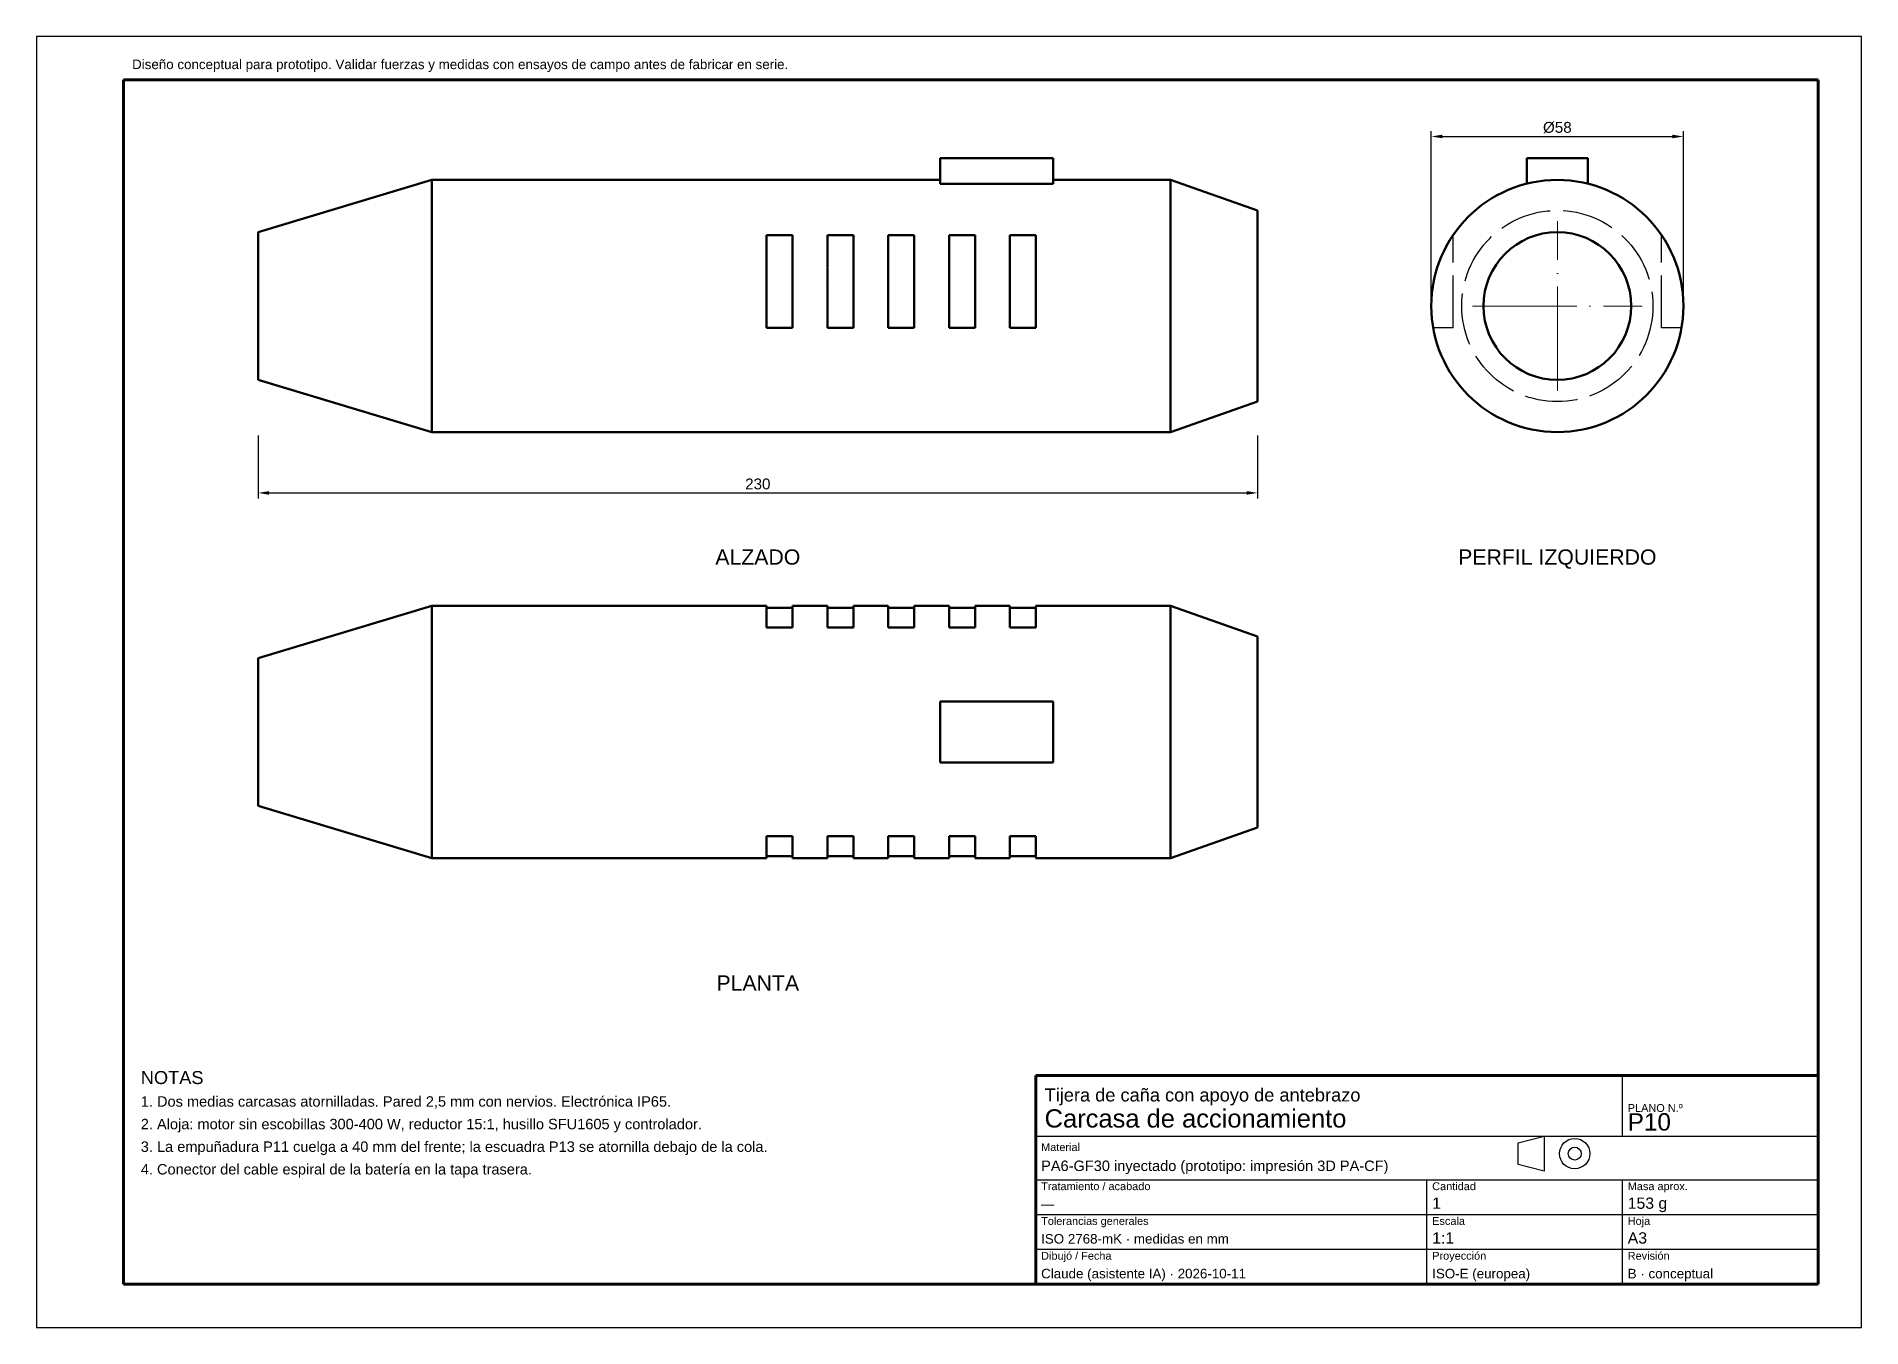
# Model space of a CAD drawing. Header units: millimetres. Extents: x 0 to 420, y 0 to 297.
import ezdxf
from ezdxf.enums import TextEntityAlignment as Align

# ---------------------------------------------------------------- set-up
doc = ezdxf.new("R2010")
doc.units = ezdxf.units.MM
doc.linetypes.add('ACAD_ISO02W100', pattern=[15, 12, -3])
doc.linetypes.add('ACAD_ISO04W100', pattern=[30, 24, -3, 0, -3])
for name, color, linetype, lineweight in [('COTAS', 4, 'Continuous', 18), ('EJES', 1, 'ACAD_ISO04W100', 18), ('MARCO', 7, 'Continuous', 70), ('OCULTAS', 8, 'ACAD_ISO02W100', 25), ('TEXTO', 7, 'Continuous', 25), ('VISIBLE', 7, 'Continuous', 50)]:
    doc.layers.add(name, color=color, linetype=linetype, lineweight=lineweight)
doc.styles.get("Standard").update_dxf_attribs({"font": 'arial.ttf'})
doc.dimstyles.new('ISO25', dxfattribs={"dimtxt": 2.5, "dimasz": 2.5, "dimexe": 1.25, "dimexo": 0.8, "dimgap": 0.8, "dimtad": 1, "dimdec": 1, "dimtxsty": 'Standard', "dimcen": 2.5, "dimclrd": 4, "dimclre": 4, "dimclrt": 7, "dimazin": 3, "dimtfac": 1, "dimtmove": 0, "dimatfit": 3})

msp = doc.modelspace()

# ---------------------------------------------------------------- linework, layer by layer
at = {"layer": 'EJES'}
for p, q in [((350, 215.5), (350, 254.5)), ((330.5, 235), (369.5, 235))]:
    msp.add_line(p, q, dxfattribs=at)
at = {"layer": 'MARCO'}
for p, q in [((410, 287), (20, 287)), ((20, 287), (20, 10)), ((410, 10), (410, 287)), ((410, 58), (230, 58)), ((230, 58), (230, 10)), ((410, 10), (410, 58)), ((20, 10), (410, 10)), ((230, 10), (410, 10))]:
    msp.add_line(p, q, dxfattribs=at)
at = {"layer": 'OCULTAS'}
for p, q in [((208, 263.14), (208, 269)), ((208, 269), (234, 269)), ((234, 263.14), (234, 269)), ((357, 269), (343, 269)), ((343, 263.14), (343, 269)), ((357, 263.14), (357, 269)), ((208, 263.14), (234, 263.14)), ((168, 251.28), (174, 251.28)), ((168, 230), (168, 251.28)), ((168, 230), (168, 251.28)), ((174, 230), (174, 251.28)), ((174, 230), (174, 251.28)), ((182, 251.28), (188, 251.28)), ((182, 230), (182, 251.28)), ((182, 230), (182, 251.28)), ((188, 230), (188, 251.28)), ((188, 230), (188, 251.28)), ((196, 251.28), (202, 251.28)), ((196, 230), (196, 251.28)), ((196, 230), (196, 251.28)), ((202, 230), (202, 251.28)), ((202, 230), (202, 251.28)), ((210, 251.28), (216, 251.28)), ((210, 230), (210, 251.28)), ((210, 230), (210, 251.28)), ((216, 230), (216, 251.28)), ((216, 230), (216, 251.28)), ((224, 251.28), (230, 251.28)), ((224, 230), (224, 251.28)), ((224, 230), (224, 251.28)), ((230, 230), (230, 251.28)), ((230, 230), (230, 251.28)), ((326, 230), (326, 251.28)), ((326, 230), (326, 251.28)), ((326, 230), (326, 251.28)), ((326, 230), (326, 251.28)), ((326, 230), (326, 251.28)), ((326, 230), (326, 251.28)), ((326, 230), (326, 251.28)), ((326, 230), (326, 251.28)), ((326, 230), (326, 251.28)), ((326, 230), (326, 251.28)), ((374, 230), (374, 251.28)), ((374, 230), (374, 251.28)), ((374, 230), (374, 251.28)), ((374, 230), (374, 251.28)), ((374, 230), (374, 251.28)), ((374, 230), (374, 251.28)), ((374, 230), (374, 251.28)), ((374, 230), (374, 251.28)), ((374, 230), (374, 251.28)), ((374, 230), (374, 251.28)), ((168, 230), (174, 230)), ((168, 230), (174, 230)), ((168, 230), (174, 230)), ((182, 230), (188, 230)), ((182, 230), (188, 230)), ((182, 230), (188, 230)), ((196, 230), (202, 230)), ((196, 230), (202, 230)), ((196, 230), (202, 230)), ((210, 230), (216, 230)), ((210, 230), (216, 230)), ((210, 230), (216, 230)), ((224, 230), (230, 230)), ((224, 230), (230, 230)), ((224, 230), (230, 230)), ((326, 230), (321.43, 230)), ((326, 230), (321.43, 230)), ((326, 230), (321.43, 230)), ((326, 230), (321.43, 230)), ((326, 230), (321.43, 230)), ((326, 230), (321.43, 230)), ((326, 230), (321.43, 230)), ((326, 230), (321.43, 230)), ((326, 230), (321.43, 230)), ((326, 230), (321.43, 230)), ((378.57, 230), (374, 230)), ((378.57, 230), (374, 230)), ((378.57, 230), (374, 230)), ((378.57, 230), (374, 230)), ((378.57, 230), (374, 230)), ((378.57, 230), (374, 230)), ((378.57, 230), (374, 230)), ((378.57, 230), (374, 230)), ((378.57, 230), (374, 230)), ((378.57, 230), (374, 230)), ((168, 161), (168, 165.57)), ((174, 161), (174, 165.57)), ((182, 161), (182, 165.57)), ((188, 161), (188, 165.57)), ((196, 161), (196, 165.57)), ((202, 161), (202, 165.57)), ((210, 161), (210, 165.57)), ((216, 161), (216, 165.57)), ((224, 161), (224, 165.57)), ((230, 161), (230, 165.57)), ((168, 161), (174, 161)), ((182, 161), (188, 161)), ((196, 161), (202, 161)), ((210, 161), (216, 161)), ((224, 161), (230, 161)), ((208, 144), (234, 144)), ((208, 130), (234, 130)), ((168, 108.43), (168, 113)), ((168, 113), (174, 113)), ((174, 108.43), (174, 113)), ((182, 108.43), (182, 113)), ((182, 113), (188, 113)), ((188, 108.43), (188, 113)), ((196, 108.43), (196, 113)), ((196, 113), (202, 113)), ((202, 108.43), (202, 113)), ((210, 108.43), (210, 113)), ((210, 113), (216, 113)), ((216, 108.43), (216, 113)), ((224, 108.43), (224, 113)), ((224, 113), (230, 113)), ((230, 108.43), (230, 113))]:
    msp.add_line(p, q, dxfattribs=at)
for radius in [29, 22]:
    msp.add_circle((350, 235), radius, dxfattribs=at)
for start, end in [(-283.968, -256.032), (-283.968, -256.032), (-214.1484, -170.0718), (-214.1484, -170.0718), (-214.1484, -170.0718), (-214.1484, -170.0718), (-214.1484, -170.0718), (-214.1484, -170.0718), (-214.1484, -170.0718), (-214.1484, -170.0718), (-214.1484, -170.0718), (-214.1484, -170.0718), (-369.9282, -325.8516), (-369.9282, -325.8516), (-369.9282, -325.8516), (-369.9282, -325.8516), (-369.9282, -325.8516), (-369.9282, -325.8516), (-369.9282, -325.8516), (-369.9282, -325.8516), (-369.9282, -325.8516), (-369.9282, -325.8516)]:
    msp.add_arc((350, 235), 29, start, end, dxfattribs=at)
for points, degree in [([(91, 206), (91, 206.73), (91, 208.87), (91, 212.33), (91, 216.92), (91, 222.42), (91, 228.55), (91, 235), (91, 241.45), (91, 247.58), (91, 253.08), (91, 257.67), (91, 261.13), (91, 263.27), (91, 264)], 1), ([(208, 263.14), (208, 263.26), (208, 263.37), (208, 263.47), (208, 263.56), (208, 263.64), (208, 263.72), (208, 263.78), (208, 263.84), (208, 263.89), (208, 263.93), (208, 263.96), (208, 263.98), (208, 264), (208, 264)], 1), ([(208, 264), (208, 264), (208, 263.98), (208, 263.96), (208, 263.93), (208, 263.89), (208, 263.84), (208, 263.78), (208, 263.72), (208, 263.64), (208, 263.56), (208, 263.47), (208, 263.37), (208, 263.26), (208, 263.14)], 1), ([(234, 263.14), (234, 263.26), (234, 263.37), (234, 263.47), (234, 263.56), (234, 263.64), (234, 263.72), (234, 263.78), (234, 263.84), (234, 263.89), (234, 263.93), (234, 263.96), (234, 263.98), (234, 264), (234, 264)], 1), ([(234, 264), (234, 264), (234, 263.98), (234, 263.96), (234, 263.93), (234, 263.89), (234, 263.84), (234, 263.78), (234, 263.72), (234, 263.64), (234, 263.56), (234, 263.47), (234, 263.37), (234, 263.26), (234, 263.14)], 1), ([(261, 206), (261, 206.73), (261, 208.87), (261, 212.33), (261, 216.92), (261, 222.42), (261, 228.55), (261, 235), (261, 241.45), (261, 247.58), (261, 253.08), (261, 257.67), (261, 261.13), (261, 263.27), (261, 264)], 1), ([(281, 213), (281, 213.55), (281, 215.18), (281, 217.8), (281, 221.28), (281, 225.45), (281, 230.1), (281, 235), (281, 239.9), (281, 244.55), (281, 248.72), (281, 252.2), (281, 254.82), (281, 256.45), (281, 257)], 1), ([(51, 218), (51, 218.43), (51, 219.68), (51, 221.71), (51, 224.4), (51, 227.62), (51, 231.22), (51, 235), (51, 238.78), (51, 242.38), (51, 245.6), (51, 248.29), (51, 250.32), (51, 251.57), (51, 252)], 1), ([(91, 137), (91, 140.25), (91, 143.45), (91, 146.58), (91, 149.58), (91, 152.43), (91, 155.08), (91, 157.51), (91, 159.67), (91, 161.56), (91, 163.13), (91, 164.37), (91, 165.27), (91, 165.82), (91, 166)], 1), ([(168, 165.57), (168, 166), (168, 166)], 2), ([(174, 165.57), (174, 166), (174, 166)], 2), ([(182, 165.57), (182, 166), (182, 166)], 2), ([(188, 165.57), (188, 166), (188, 166)], 2), ([(196, 165.57), (196, 166), (196, 166)], 2), ([(202, 165.57), (202, 166), (202, 166)], 2), ([(210, 165.57), (210, 166), (210, 166)], 2), ([(216, 165.57), (216, 166), (216, 166)], 2), ([(224, 165.57), (224, 166), (224, 166)], 2), ([(230, 165.57), (230, 166), (230, 166)], 2), ([(261, 137), (261, 140.25), (261, 143.45), (261, 146.58), (261, 149.58), (261, 152.43), (261, 155.08), (261, 157.51), (261, 159.67), (261, 161.56), (261, 163.13), (261, 164.37), (261, 165.27), (261, 165.82), (261, 166)], 1), ([(281, 137), (281, 139.46), (281, 141.9), (281, 144.27), (281, 146.55), (281, 148.7), (281, 150.72), (281, 152.56), (281, 154.2), (281, 155.63), (281, 156.82), (281, 157.77), (281, 158.45), (281, 158.86), (281, 159)], 1), ([(51, 137), (51, 138.9), (51, 140.78), (51, 142.61), (51, 144.38), (51, 146.04), (51, 147.6), (51, 149.02), (51, 150.29), (51, 151.39), (51, 152.32), (51, 153.05), (51, 153.57), (51, 153.89), (51, 154)], 1), ([(208, 144), (208, 139.42), (208, 134.58), (208, 130)], 3), ([(234, 144), (234, 139.42), (234, 134.58), (234, 130)], 3), ([(51, 120), (51, 120.11), (51, 120.43), (51, 120.95), (51, 121.68), (51, 122.61), (51, 123.71), (51, 124.98), (51, 126.4), (51, 127.96), (51, 129.62), (51, 131.39), (51, 133.22), (51, 135.1), (51, 137)], 1), ([(91, 108), (91, 108.18), (91, 108.73), (91, 109.63), (91, 110.87), (91, 112.44), (91, 114.33), (91, 116.49), (91, 118.92), (91, 121.57), (91, 124.42), (91, 127.42), (91, 130.55), (91, 133.75), (91, 137)], 1), ([(261, 108), (261, 108.18), (261, 108.73), (261, 109.63), (261, 110.87), (261, 112.44), (261, 114.33), (261, 116.49), (261, 118.92), (261, 121.57), (261, 124.42), (261, 127.42), (261, 130.55), (261, 133.75), (261, 137)], 1), ([(281, 115), (281, 115.14), (281, 115.55), (281, 116.23), (281, 117.18), (281, 118.37), (281, 119.8), (281, 121.44), (281, 123.28), (281, 125.3), (281, 127.45), (281, 129.73), (281, 132.1), (281, 134.54), (281, 137)], 1), ([(168, 108), (168, 108), (168, 108.43)], 2), ([(174, 108), (174, 108), (174, 108.43)], 2), ([(182, 108), (182, 108), (182, 108.43)], 2), ([(188, 108), (188, 108), (188, 108.43)], 2), ([(196, 108), (196, 108), (196, 108.43)], 2), ([(202, 108), (202, 108), (202, 108.43)], 2), ([(210, 108), (210, 108), (210, 108.43)], 2), ([(216, 108), (216, 108), (216, 108.43)], 2), ([(224, 108), (224, 108), (224, 108.43)], 2), ([(230, 108), (230, 108), (230, 108.43)], 2)]:
    msp.add_open_spline(points, degree=degree, dxfattribs=at)
for points, degree, knots in [([(168, 230), (168, 230.79), (168, 231.58), (168, 233.16), (168, 234.76), (168, 236.35), (168, 237.94), (168, 238.73), (168, 239.52), (168, 240.3), (168, 241.08), (168, 241.86), (168, 242.63), (168, 243.39), (168, 244.16), (168, 244.91), (168, 245.65), (168, 246.39), (168, 247.12), (168, 247.83), (168, 248.55), (168, 249.24), (168, 249.94), (168, 250.61), (168, 251.28)], 2, [0, 0, 0, 0.071429, 0.071429, 0.214286, 0.214286, 0.357143, 0.357143, 0.428571, 0.428571, 0.5, 0.5, 0.571429, 0.571429, 0.642857, 0.642857, 0.714286, 0.714286, 0.785714, 0.785714, 0.857143, 0.857143, 0.928571, 0.928571, 1, 1, 1]), ([(174, 230), (174, 230.79), (174, 231.58), (174, 233.16), (174, 234.76), (174, 236.35), (174, 237.94), (174, 238.73), (174, 239.52), (174, 240.3), (174, 241.08), (174, 241.86), (174, 242.63), (174, 243.39), (174, 244.16), (174, 244.91), (174, 245.65), (174, 246.39), (174, 247.12), (174, 247.83), (174, 248.55), (174, 249.24), (174, 249.94), (174, 250.61), (174, 251.28)], 2, [0, 0, 0, 0.071429, 0.071429, 0.214286, 0.214286, 0.357143, 0.357143, 0.428571, 0.428571, 0.5, 0.5, 0.571429, 0.571429, 0.642857, 0.642857, 0.714286, 0.714286, 0.785714, 0.785714, 0.857143, 0.857143, 0.928571, 0.928571, 1, 1, 1]), ([(182, 230), (182, 230.79), (182, 231.58), (182, 233.16), (182, 234.76), (182, 236.35), (182, 237.94), (182, 238.73), (182, 239.52), (182, 240.3), (182, 241.08), (182, 241.86), (182, 242.63), (182, 243.39), (182, 244.16), (182, 244.91), (182, 245.65), (182, 246.39), (182, 247.12), (182, 247.83), (182, 248.55), (182, 249.24), (182, 249.94), (182, 250.61), (182, 251.28)], 2, [0, 0, 0, 0.071429, 0.071429, 0.214286, 0.214286, 0.357143, 0.357143, 0.428571, 0.428571, 0.5, 0.5, 0.571429, 0.571429, 0.642857, 0.642857, 0.714286, 0.714286, 0.785714, 0.785714, 0.857143, 0.857143, 0.928571, 0.928571, 1, 1, 1]), ([(188, 230), (188, 231.58), (188, 233.16), (188, 236.35), (188, 237.94), (188, 239.52), (188, 241.08), (188, 242.63), (188, 244.16), (188, 245.65), (188, 247.12), (188, 248.55), (188, 249.94), (188, 251.28)], 1, [0, 0, 0.071429, 0.142857, 0.285714, 0.357143, 0.428571, 0.5, 0.571429, 0.642857, 0.714286, 0.785714, 0.857143, 0.928571, 1, 1]), ([(196, 230), (196, 231.58), (196, 233.16), (196, 236.35), (196, 237.94), (196, 239.52), (196, 241.08), (196, 242.63), (196, 244.16), (196, 245.65), (196, 247.12), (196, 248.55), (196, 249.94), (196, 251.28)], 1, [0, 0, 0.071429, 0.142857, 0.285714, 0.357143, 0.428571, 0.5, 0.571429, 0.642857, 0.714286, 0.785714, 0.857143, 0.928571, 1, 1]), ([(202, 230), (202, 231.58), (202, 233.16), (202, 236.35), (202, 237.94), (202, 239.52), (202, 241.08), (202, 242.63), (202, 244.16), (202, 245.65), (202, 247.12), (202, 248.55), (202, 249.94), (202, 251.28)], 1, [0, 0, 0.071429, 0.142857, 0.285714, 0.357143, 0.428571, 0.5, 0.571429, 0.642857, 0.714286, 0.785714, 0.857143, 0.928571, 1, 1]), ([(210, 230), (210, 231.58), (210, 233.16), (210, 236.35), (210, 237.94), (210, 239.52), (210, 241.08), (210, 242.63), (210, 244.16), (210, 245.65), (210, 247.12), (210, 248.55), (210, 249.94), (210, 251.28)], 1, [0, 0, 0.071429, 0.142857, 0.285714, 0.357143, 0.428571, 0.5, 0.571429, 0.642857, 0.714286, 0.785714, 0.857143, 0.928571, 1, 1]), ([(216, 230), (216, 230.79), (216, 231.58), (216, 233.16), (216, 234.76), (216, 236.35), (216, 237.94), (216, 238.73), (216, 239.52), (216, 240.3), (216, 241.08), (216, 241.86), (216, 242.63), (216, 243.39), (216, 244.16), (216, 244.91), (216, 245.65), (216, 246.39), (216, 247.12), (216, 247.83), (216, 248.55), (216, 249.24), (216, 249.94), (216, 250.61), (216, 251.28)], 2, [0, 0, 0, 0.071429, 0.071429, 0.214286, 0.214286, 0.357143, 0.357143, 0.428571, 0.428571, 0.5, 0.5, 0.571429, 0.571429, 0.642857, 0.642857, 0.714286, 0.714286, 0.785714, 0.785714, 0.857143, 0.857143, 0.928571, 0.928571, 1, 1, 1]), ([(224, 230), (224, 230.79), (224, 231.58), (224, 233.16), (224, 234.76), (224, 236.35), (224, 237.94), (224, 238.73), (224, 239.52), (224, 240.3), (224, 241.08), (224, 241.86), (224, 242.63), (224, 243.39), (224, 244.16), (224, 244.91), (224, 245.65), (224, 246.39), (224, 247.12), (224, 247.83), (224, 248.55), (224, 249.24), (224, 249.94), (224, 250.61), (224, 251.28)], 2, [0, 0, 0, 0.071429, 0.071429, 0.214286, 0.214286, 0.357143, 0.357143, 0.428571, 0.428571, 0.5, 0.5, 0.571429, 0.571429, 0.642857, 0.642857, 0.714286, 0.714286, 0.785714, 0.785714, 0.857143, 0.857143, 0.928571, 0.928571, 1, 1, 1]), ([(230, 230), (230, 230.79), (230, 231.58), (230, 233.16), (230, 234.76), (230, 236.35), (230, 237.94), (230, 238.73), (230, 239.52), (230, 240.3), (230, 241.08), (230, 241.86), (230, 242.63), (230, 243.39), (230, 244.16), (230, 244.91), (230, 245.65), (230, 246.39), (230, 247.12), (230, 247.83), (230, 248.55), (230, 249.24), (230, 249.94), (230, 250.61), (230, 251.28)], 2, [0, 0, 0, 0.071429, 0.071429, 0.214286, 0.214286, 0.357143, 0.357143, 0.428571, 0.428571, 0.5, 0.5, 0.571429, 0.571429, 0.642857, 0.642857, 0.714286, 0.714286, 0.785714, 0.785714, 0.857143, 0.857143, 0.928571, 0.928571, 1, 1, 1])]:
    msp.add_open_spline(points, degree=degree, knots=knots, dxfattribs=at)
at = {"layer": 'TEXTO'}
for p, q in [((420, 297), (0, 297)), ((0, 297), (0, 0)), ((420, 0), (420, 297)), ((365, 44), (365, 58)), ((230, 44), (410, 44)), ((341, 42.5), (347, 44)), ((341, 37.5), (341, 42.5)), ((347, 44), (347, 36)), ((230, 34), (410, 34)), ((320, 10), (320, 34)), ((347, 36), (341, 37.5)), ((365, 10), (365, 34)), ((230, 26), (410, 26)), ((230, 18), (410, 18)), ((0, 0), (420, 0))]:
    msp.add_line(p, q, dxfattribs=at)
for radius in [3.5, 1.5]:
    msp.add_circle((354, 40), radius, dxfattribs=at)
at = {"layer": 'VISIBLE'}
for p, q in [((208, 263.14), (208, 269)), ((208, 269), (234, 269)), ((234, 263.14), (234, 269)), ((357, 269), (343, 269)), ((343, 263.14), (343, 269)), ((357, 263.14), (357, 269)), ((51, 252), (91, 264)), ((91, 264), (208, 264)), ((208, 263.14), (234, 263.14)), ((234, 264), (261, 264)), ((281, 257), (261, 264)), ((168, 251.28), (174, 251.28)), ((182, 251.28), (188, 251.28)), ((196, 251.28), (202, 251.28)), ((210, 251.28), (216, 251.28)), ((224, 251.28), (230, 251.28)), ((168, 230), (174, 230)), ((182, 230), (188, 230)), ((196, 230), (202, 230)), ((210, 230), (216, 230)), ((224, 230), (230, 230)), ((51, 218), (91, 206)), ((261, 206), (281, 213)), ((91, 206), (261, 206)), ((51, 154), (91, 166)), ((91, 166), (168, 166)), ((168, 165.57), (174, 165.57)), ((174, 166), (182, 166)), ((182, 165.57), (188, 165.57)), ((188, 166), (196, 166)), ((196, 165.57), (202, 165.57)), ((202, 166), (210, 166)), ((210, 165.57), (216, 165.57)), ((216, 166), (224, 166)), ((224, 165.57), (230, 165.57)), ((230, 166), (261, 166)), ((281, 159), (261, 166)), ((168, 161), (174, 161)), ((182, 161), (188, 161)), ((196, 161), (202, 161)), ((210, 161), (216, 161)), ((224, 161), (230, 161)), ((208, 130), (208, 144)), ((208, 144), (234, 144)), ((234, 130), (234, 144)), ((208, 130), (234, 130)), ((51, 120), (91, 108)), ((281, 115), (261, 108)), ((168, 113), (174, 113)), ((182, 113), (188, 113)), ((196, 113), (202, 113)), ((210, 113), (216, 113)), ((224, 113), (230, 113)), ((91, 108), (168, 108)), ((168, 108.43), (174, 108.43)), ((174, 108), (182, 108)), ((182, 108.43), (188, 108.43)), ((188, 108), (196, 108)), ((196, 108.43), (202, 108.43)), ((202, 108), (210, 108)), ((210, 108.43), (216, 108.43)), ((216, 108), (224, 108)), ((224, 108.43), (230, 108.43)), ((230, 108), (261, 108))]:
    msp.add_line(p, q, dxfattribs=at)
for radius in [29, 17]:
    msp.add_circle((350, 235), radius, dxfattribs=at)
for points in [[(91, 264), (91, 263.27), (91, 261.13), (91, 257.67), (91, 253.08), (91, 247.58), (91, 241.45), (91, 235), (91, 228.55), (91, 222.42), (91, 216.92), (91, 212.33), (91, 208.87), (91, 206.73), (91, 206)], [(261, 264), (261, 263.27), (261, 261.13), (261, 257.67), (261, 253.08), (261, 247.58), (261, 241.45), (261, 235), (261, 228.55), (261, 222.42), (261, 216.92), (261, 212.33), (261, 208.87), (261, 206.73), (261, 206)], [(281, 257), (281, 256.45), (281, 254.82), (281, 252.2), (281, 248.72), (281, 244.55), (281, 239.9), (281, 235), (281, 230.1), (281, 225.45), (281, 221.28), (281, 217.8), (281, 215.18), (281, 213.55), (281, 213)], [(51, 252), (51, 251.57), (51, 250.32), (51, 248.29), (51, 245.6), (51, 242.38), (51, 238.78), (51, 235), (51, 231.22), (51, 227.62), (51, 224.4), (51, 221.71), (51, 219.68), (51, 218.43), (51, 218)], [(91, 166), (91, 165.27), (91, 163.13), (91, 159.67), (91, 155.08), (91, 149.58), (91, 143.45), (91, 137), (91, 130.55), (91, 124.42), (91, 118.92), (91, 114.33), (91, 110.87), (91, 108.73), (91, 108)], [(168, 166), (168, 165.97), (168, 165.89), (168, 165.76), (168, 165.58), (168, 165.35), (168, 165.06), (168, 164.72), (168, 164.33), (168, 163.9), (168, 163.41), (168, 162.88), (168, 162.3), (168, 161.67), (168, 161)], [(174, 166), (174, 165.97), (174, 165.89), (174, 165.76), (174, 165.58), (174, 165.35), (174, 165.06), (174, 164.72), (174, 164.33), (174, 163.9), (174, 163.41), (174, 162.88), (174, 162.3), (174, 161.67), (174, 161)], [(182, 166), (182, 165.97), (182, 165.89), (182, 165.76), (182, 165.58), (182, 165.35), (182, 165.06), (182, 164.72), (182, 164.33), (182, 163.9), (182, 163.41), (182, 162.88), (182, 162.3), (182, 161.67), (182, 161)], [(188, 166), (188, 165.97), (188, 165.89), (188, 165.76), (188, 165.58), (188, 165.35), (188, 165.06), (188, 164.72), (188, 164.33), (188, 163.9), (188, 163.41), (188, 162.88), (188, 162.3), (188, 161.67), (188, 161)], [(196, 166), (196, 165.97), (196, 165.89), (196, 165.76), (196, 165.58), (196, 165.35), (196, 165.06), (196, 164.72), (196, 164.33), (196, 163.9), (196, 163.41), (196, 162.88), (196, 162.3), (196, 161.67), (196, 161)], [(202, 166), (202, 165.97), (202, 165.89), (202, 165.76), (202, 165.58), (202, 165.35), (202, 165.06), (202, 164.72), (202, 164.33), (202, 163.9), (202, 163.41), (202, 162.88), (202, 162.3), (202, 161.67), (202, 161)], [(210, 166), (210, 165.97), (210, 165.89), (210, 165.76), (210, 165.58), (210, 165.35), (210, 165.06), (210, 164.72), (210, 164.33), (210, 163.9), (210, 163.41), (210, 162.88), (210, 162.3), (210, 161.67), (210, 161)], [(216, 166), (216, 165.97), (216, 165.89), (216, 165.76), (216, 165.58), (216, 165.35), (216, 165.06), (216, 164.72), (216, 164.33), (216, 163.9), (216, 163.41), (216, 162.88), (216, 162.3), (216, 161.67), (216, 161)], [(224, 166), (224, 165.97), (224, 165.89), (224, 165.76), (224, 165.58), (224, 165.35), (224, 165.06), (224, 164.72), (224, 164.33), (224, 163.9), (224, 163.41), (224, 162.88), (224, 162.3), (224, 161.67), (224, 161)], [(230, 166), (230, 165.97), (230, 165.89), (230, 165.76), (230, 165.58), (230, 165.35), (230, 165.06), (230, 164.72), (230, 164.33), (230, 163.9), (230, 163.41), (230, 162.88), (230, 162.3), (230, 161.67), (230, 161)], [(261, 166), (261, 165.27), (261, 163.13), (261, 159.67), (261, 155.08), (261, 149.58), (261, 143.45), (261, 137), (261, 130.55), (261, 124.42), (261, 118.92), (261, 114.33), (261, 110.87), (261, 108.73), (261, 108)], [(281, 159), (281, 158.45), (281, 156.82), (281, 154.2), (281, 150.72), (281, 146.55), (281, 141.9), (281, 137), (281, 132.1), (281, 127.45), (281, 123.28), (281, 119.8), (281, 117.18), (281, 115.55), (281, 115)], [(51, 154), (51, 153.57), (51, 152.32), (51, 150.29), (51, 147.6), (51, 144.38), (51, 140.78), (51, 137), (51, 133.22), (51, 129.62), (51, 126.4), (51, 123.71), (51, 121.68), (51, 120.43), (51, 120)], [(168, 113), (168, 112.33), (168, 111.7), (168, 111.12), (168, 110.59), (168, 110.1), (168, 109.67), (168, 109.28), (168, 108.94), (168, 108.65), (168, 108.42), (168, 108.24), (168, 108.11), (168, 108.03), (168, 108)], [(174, 113), (174, 112.33), (174, 111.7), (174, 111.12), (174, 110.59), (174, 110.1), (174, 109.67), (174, 109.28), (174, 108.94), (174, 108.65), (174, 108.42), (174, 108.24), (174, 108.11), (174, 108.03), (174, 108)], [(182, 113), (182, 112.33), (182, 111.7), (182, 111.12), (182, 110.59), (182, 110.1), (182, 109.67), (182, 109.28), (182, 108.94), (182, 108.65), (182, 108.42), (182, 108.24), (182, 108.11), (182, 108.03), (182, 108)], [(188, 113), (188, 112.33), (188, 111.7), (188, 111.12), (188, 110.59), (188, 110.1), (188, 109.67), (188, 109.28), (188, 108.94), (188, 108.65), (188, 108.42), (188, 108.24), (188, 108.11), (188, 108.03), (188, 108)], [(196, 113), (196, 112.33), (196, 111.7), (196, 111.12), (196, 110.59), (196, 110.1), (196, 109.67), (196, 109.28), (196, 108.94), (196, 108.65), (196, 108.42), (196, 108.24), (196, 108.11), (196, 108.03), (196, 108)], [(202, 113), (202, 112.33), (202, 111.7), (202, 111.12), (202, 110.59), (202, 110.1), (202, 109.67), (202, 109.28), (202, 108.94), (202, 108.65), (202, 108.42), (202, 108.24), (202, 108.11), (202, 108.03), (202, 108)], [(210, 113), (210, 112.33), (210, 111.7), (210, 111.12), (210, 110.59), (210, 110.1), (210, 109.67), (210, 109.28), (210, 108.94), (210, 108.65), (210, 108.42), (210, 108.24), (210, 108.11), (210, 108.03), (210, 108)], [(216, 113), (216, 112.33), (216, 111.7), (216, 111.12), (216, 110.59), (216, 110.1), (216, 109.67), (216, 109.28), (216, 108.94), (216, 108.65), (216, 108.42), (216, 108.24), (216, 108.11), (216, 108.03), (216, 108)], [(224, 113), (224, 112.33), (224, 111.7), (224, 111.12), (224, 110.59), (224, 110.1), (224, 109.67), (224, 109.28), (224, 108.94), (224, 108.65), (224, 108.42), (224, 108.24), (224, 108.11), (224, 108.03), (224, 108)], [(230, 113), (230, 112.33), (230, 111.7), (230, 111.12), (230, 110.59), (230, 110.1), (230, 109.67), (230, 109.28), (230, 108.94), (230, 108.65), (230, 108.42), (230, 108.24), (230, 108.11), (230, 108.03), (230, 108)]]:
    msp.add_open_spline(points, degree=1, dxfattribs=at)
for points in [[(168, 251.28), (168, 249.94), (168, 248.55), (168, 247.12), (168, 245.65), (168, 244.16), (168, 242.63), (168, 241.08), (168, 239.52), (168, 237.94), (168, 236.35), (168, 233.16), (168, 231.58), (168, 230)], [(174, 251.28), (174, 249.94), (174, 248.55), (174, 247.12), (174, 245.65), (174, 244.16), (174, 242.63), (174, 241.08), (174, 239.52), (174, 237.94), (174, 236.35), (174, 233.16), (174, 231.58), (174, 230)], [(182, 251.28), (182, 249.94), (182, 248.55), (182, 247.12), (182, 245.65), (182, 244.16), (182, 242.63), (182, 241.08), (182, 239.52), (182, 237.94), (182, 236.35), (182, 233.16), (182, 231.58), (182, 230)], [(188, 251.28), (188, 249.94), (188, 248.55), (188, 247.12), (188, 245.65), (188, 244.16), (188, 242.63), (188, 241.08), (188, 239.52), (188, 237.94), (188, 236.35), (188, 233.16), (188, 231.58), (188, 230)], [(196, 251.28), (196, 249.94), (196, 248.55), (196, 247.12), (196, 245.65), (196, 244.16), (196, 242.63), (196, 241.08), (196, 239.52), (196, 237.94), (196, 236.35), (196, 233.16), (196, 231.58), (196, 230)], [(202, 251.28), (202, 249.94), (202, 248.55), (202, 247.12), (202, 245.65), (202, 244.16), (202, 242.63), (202, 241.08), (202, 239.52), (202, 237.94), (202, 236.35), (202, 233.16), (202, 231.58), (202, 230)], [(210, 251.28), (210, 249.94), (210, 248.55), (210, 247.12), (210, 245.65), (210, 244.16), (210, 242.63), (210, 241.08), (210, 239.52), (210, 237.94), (210, 236.35), (210, 233.16), (210, 231.58), (210, 230)], [(216, 251.28), (216, 249.94), (216, 248.55), (216, 247.12), (216, 245.65), (216, 244.16), (216, 242.63), (216, 241.08), (216, 239.52), (216, 237.94), (216, 236.35), (216, 233.16), (216, 231.58), (216, 230)], [(224, 251.28), (224, 249.94), (224, 248.55), (224, 247.12), (224, 245.65), (224, 244.16), (224, 242.63), (224, 241.08), (224, 239.52), (224, 237.94), (224, 236.35), (224, 233.16), (224, 231.58), (224, 230)], [(230, 251.28), (230, 249.94), (230, 248.55), (230, 247.12), (230, 245.65), (230, 244.16), (230, 242.63), (230, 241.08), (230, 239.52), (230, 237.94), (230, 236.35), (230, 233.16), (230, 231.58), (230, 230)]]:
    msp.add_open_spline(points, degree=1, knots=[0, 0, 0.071429, 0.142857, 0.214286, 0.285714, 0.357143, 0.428571, 0.5, 0.571429, 0.642857, 0.714286, 0.857143, 0.928571, 1, 1], dxfattribs=at)

# ---------------------------------------------------------------- texts
at = {"layer": 'TEXTO'}
for s, height, p in [('Diseño conceptual para prototipo. Validar fuerzas y medidas con ensayos de campo antes de fabricar en serie.', 2.2, (22, 289.5)), ('NOTAS', 3, (24, 56)), ('Tijera de caña con apoyo de antebrazo', 3, (232, 52)), ('1. Dos medias carcasas atornilladas. Pared 2,5 mm con nervios. Electrónica IP65.', 2.4, (24, 50.8)), ('Carcasa de accionamiento', 4.2, (232, 46)), ('PLANO N.º', 1.8, (366.2, 49.6)), ('2. Aloja: motor sin escobillas 300-400 W, reductor 15:1, husillo SFU1605 y controlador.', 2.4, (24, 45.6)), ('P10', 4, (366.2, 45.3)), ('3. La empuñadura P11 cuelga a 40 mm del frente; la escuadra P13 se atornilla debajo de la cola.', 2.4, (24, 40.4)), ('Material', 1.8, (231.2, 40.6)), ('PA6-GF30 inyectado (prototipo: impresión 3D PA-CF)', 2.4, (231.2, 36)), ('4. Conector del cable espiral de la batería en la tapa trasera.', 2.4, (24, 35.2)), ('Tratamiento / acabado', 1.8, (231.2, 31.6)), ('Cantidad', 1.8, (321.2, 31.6)), ('1', 2.6, (321.2, 27.3)), ('Masa aprox.', 1.8, (366.2, 31.6)), ('153 g', 2.6, (366.2, 27.3)), ('—', 2.2, (231.2, 27.3)), ('Tolerancias generales', 1.8, (231.2, 23.6)), ('Escala', 1.8, (321.2, 23.6)), ('Hoja', 1.8, (366.2, 23.6)), ('ISO 2768-mK · medidas en mm', 2.2, (231.2, 19.3)), ('1:1', 2.6, (321.2, 19.3)), ('A3', 2.6, (366.2, 19.3)), ('Dibujó / Fecha', 1.8, (231.2, 15.6)), ('Proyección', 1.8, (321.2, 15.6)), ('Revisión', 1.8, (366.2, 15.6)), ('Claude (asistente IA) · 2026-10-11', 2.2, (231.2, 11.3)), ('ISO-E (europea)', 2.2, (321.2, 11.3)), ('B · conceptual', 2.2, (366.2, 11.3))]:
    msp.add_text(s, height=height, dxfattribs=at).set_placement(p)
for s, p in [('ALZADO', (166, 179)), ('PERFIL IZQUIERDO', (350, 179)), ('PLANTA', (166, 81))]:
    msp.add_text(s, height=3.5, dxfattribs=at).set_placement(p, align=Align.TOP_CENTER)

# ---------------------------------------------------------------- dimensions: what is measured, and where the dimension line sits
at = {"layer": 'COTAS'}
msp.add_linear_dim(base=(321, 274), p1=(321, 235), p2=(379, 235), text='%%c58', dimstyle='ISO25', dxfattribs=at).render()
msp.add_linear_dim(base=(51, 192), p1=(51, 206), p2=(281, 206), dimstyle='ISO25', dxfattribs=at).render()

doc.saveas('drawing.dxf')
